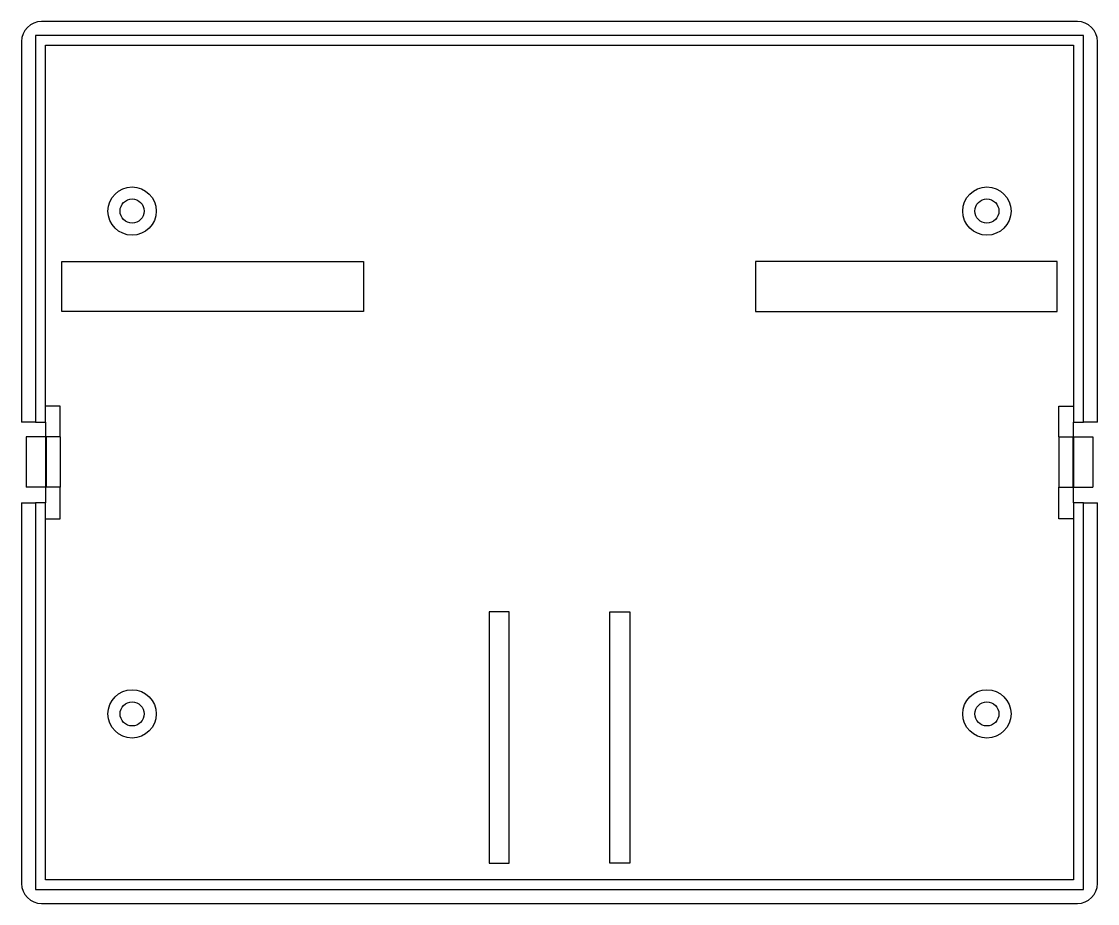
# Model space of a CAD drawing. Header units: millimetres. Extents: x 144 to 251, y 109 to 197.
import ezdxf
from ezdxf.lldxf.tags import DXFTag

# ---------------------------------------------------------------- set-up
doc = ezdxf.new("R2010")
doc.units = ezdxf.units.MM
doc.layers.add('BASE_DEL_CASE_PL', color=7, linetype='Continuous')
doc.layers.add('Predeterminado', color=7, linetype='Continuous')
tags = doc.linetypes.add('HIDDEN2', pattern=[4.7625, 3.175, -1.5875]).pattern_tags.tags
tags[6:7] = [DXFTag(74, 4), DXFTag(75, 0), DXFTag(340, '0'), DXFTag(46, 0.0), DXFTag(50, 0.0), DXFTag(44, 0.0), DXFTag(45, 0.0)]
tags[4:5] = [DXFTag(74, 4), DXFTag(75, 0), DXFTag(340, '0'), DXFTag(46, 0.0), DXFTag(50, 0.0), DXFTag(44, 0.0), DXFTag(45, 0.0)]

# ---------------------------------------------------------------- blocks, each defined once
blk = doc.blocks.new('SE')
at = {"layer": 'BASE_DEL_CASE_PL', "color": 7, "linetype": 'Continuous'}
for p, q in [((249.34, 196.76), (146.34, 196.76)), ((144.34, 194.76), (144.34, 156.91)), ((249.94, 195.36), (145.74, 195.36)), ((145.74, 195.36), (145.74, 156.91)), ((249.94, 156.91), (249.94, 195.36)), ((251.34, 156.91), (251.34, 194.76)), ((146.74, 194.41), (248.94, 194.41)), ((146.74, 156.91), (146.74, 194.41)), ((248.94, 194.41), (248.94, 156.91)), ((148.34, 172.91), (178.34, 172.91)), ((148.34, 167.91), (148.34, 172.91)), ((178.34, 172.91), (178.34, 167.91)), ((217.34, 172.91), (217.34, 167.91)), ((247.34, 172.91), (217.34, 172.91)), ((247.34, 167.91), (247.34, 172.91)), ((178.34, 167.91), (148.34, 167.91)), ((217.34, 167.91), (247.34, 167.91)), ((148.19, 158.51), (146.74, 158.51)), ((148.19, 155.45), (148.19, 158.51)), ((247.49, 158.51), (248.94, 158.51)), ((247.49, 155.45), (247.49, 158.51)), ((145.74, 156.91), (144.34, 156.91)), ((145.74, 156.91), (146.74, 156.91)), ((146.74, 156.91), (146.74, 155.45)), ((248.94, 155.45), (248.94, 156.91)), ((248.94, 156.91), (249.94, 156.91)), ((251.34, 156.91), (249.94, 156.91)), ((146.79, 155.45), (144.79, 155.45)), ((144.79, 155.45), (144.79, 150.45)), ((148.19, 155.45), (146.79, 155.45)), ((146.79, 155.45), (146.79, 150.45)), ((148.19, 155.45), (148.19, 150.45)), ((247.49, 155.45), (248.89, 155.45)), ((247.49, 155.45), (247.49, 150.45)), ((248.89, 155.45), (250.89, 155.45)), ((248.89, 155.45), (248.89, 150.45)), ((250.89, 155.45), (250.89, 150.45)), ((146.79, 150.45), (144.79, 150.45)), ((146.74, 150.45), (146.74, 148.91)), ((148.19, 150.45), (146.79, 150.45)), ((148.19, 147.31), (148.19, 150.45)), ((247.49, 147.31), (247.49, 150.45)), ((247.49, 150.45), (248.89, 150.45)), ((248.89, 150.45), (250.89, 150.45)), ((248.94, 148.91), (248.94, 150.45)), ((144.34, 148.91), (144.34, 111.06)), ((144.34, 148.91), (145.74, 148.91)), ((145.74, 148.91), (145.74, 110.46)), ((146.74, 148.91), (145.74, 148.91)), ((146.74, 111.41), (146.74, 148.91)), ((248.94, 148.91), (248.94, 111.41)), ((249.94, 148.91), (248.94, 148.91)), ((249.94, 110.46), (249.94, 148.91)), ((249.94, 148.91), (251.34, 148.91)), ((251.34, 111.06), (251.34, 148.91)), ((146.74, 147.31), (148.19, 147.31)), ((248.94, 147.31), (247.49, 147.31)), ((192.84, 138.06), (190.84, 138.06)), ((190.84, 138.06), (190.84, 113.06)), ((192.84, 113.06), (192.84, 138.06)), ((202.84, 138.06), (204.84, 138.06)), ((202.84, 113.06), (202.84, 138.06)), ((204.84, 138.06), (204.84, 113.06)), ((190.84, 113.06), (192.84, 113.06)), ((204.84, 113.06), (202.84, 113.06)), ((248.94, 111.41), (146.74, 111.41)), ((145.74, 110.46), (249.94, 110.46)), ((146.34, 109.06), (249.34, 109.06))]:
    blk.add_line(p, q, dxfattribs=at)
at = {"layer": 'BASE_DEL_CASE_PL', "color": 7, "linetype": 'HIDDEN2'}
for p, q in [((146.74, 155.45), (146.74, 150.45)), ((248.94, 155.45), (248.94, 150.45))]:
    blk.add_line(p, q, dxfattribs=at)
at = {"layer": 'BASE_DEL_CASE_PL', "color": 7, "linetype": 'Continuous'}
for centre, radius in [((155.34, 177.91), 2.4), ((240.34, 177.91), 2.4), ((155.34, 177.91), 1.2), ((240.34, 177.91), 1.2), ((155.34, 127.91), 2.4), ((240.34, 127.91), 2.4), ((155.34, 127.91), 1.2), ((240.34, 127.91), 1.2)]:
    blk.add_circle(centre, radius, dxfattribs=at)
for centre, start, end in [((146.34, 194.76), 90, 180), ((249.34, 194.76), 0, 90), ((146.34, 111.06), 180, 270), ((249.34, 111.06), 270, 0)]:
    blk.add_arc(centre, 2, start, end, dxfattribs=at)

msp = doc.modelspace()

# ---------------------------------------------------------------- block references
at = {"layer": 'Predeterminado'}
msp.add_blockref('SE', (0, 0), dxfattribs=at)

doc.saveas('drawing.dxf')
